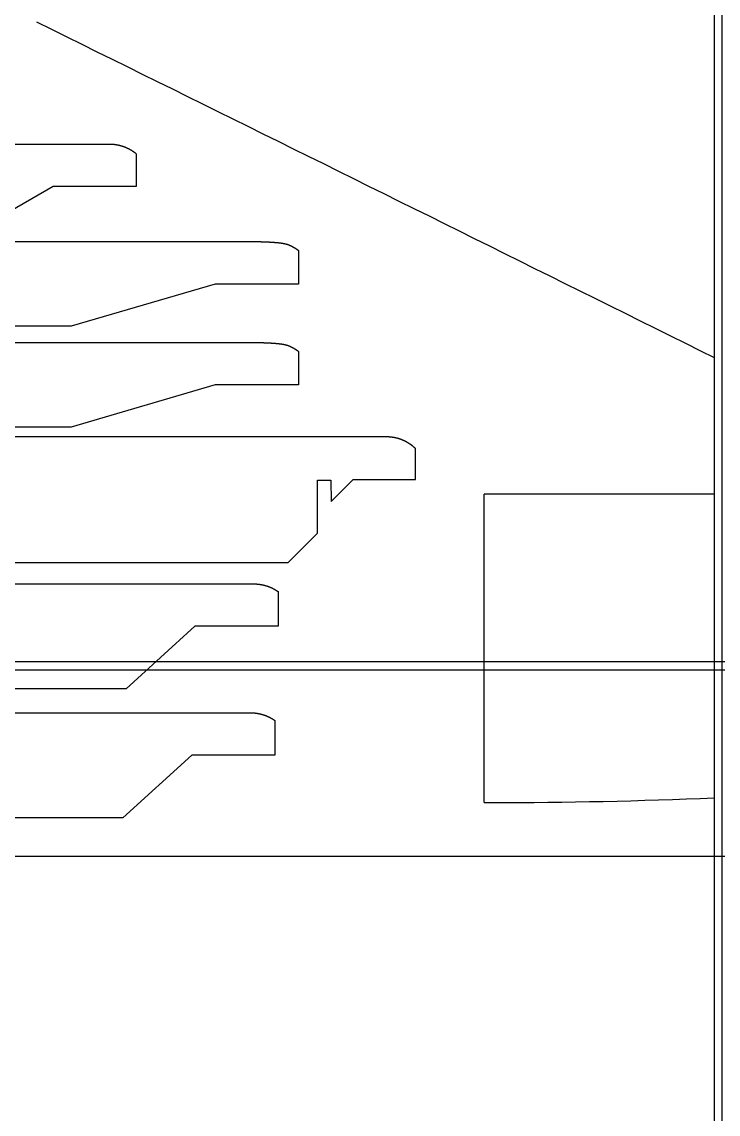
# Model space of a CAD drawing. Header units: inches. Extents: x -1514 to 1282, y -2074 to 286.
# Drawn here: x -436.1 to -419.2, y -1618.46 to -1591.96 of the extents above; entities that cross this region are included whole.
import ezdxf

# ---------------------------------------------------------------- set-up
doc = ezdxf.new("R2010")
doc.units = ezdxf.units.IN
doc.header["$LTSCALE"] = 0.1
doc.header["$MEASUREMENT"] = 0
doc.layers.add('pic', color=1, linetype='Continuous')

msp = doc.modelspace()

# ---------------------------------------------------------------- linework, layer by layer
at = {"color": 7, "linetype": 'Continuous', "lineweight": 25}
for p, q in [((-424.87563, -1610.90123), (-424.87563, -1603.41523)), ((-419.29936, -1603.41523), (-424.87563, -1603.41523)), ((-424.87563, -1610.90123), (-424.67612, -1610.90123))]:
    msp.add_line(p, q, dxfattribs=at)
for points in [[(-435.73902, -1591.95693), (-435.3726, -1592.13784), (-435.00618, -1592.31878), (-434.63978, -1592.49975), (-434.27339, -1592.68074), (-433.90701, -1592.86175), (-433.54064, -1593.04278), (-433.17429, -1593.22384), (-432.80794, -1593.40492), (-432.44161, -1593.58603), (-432.07529, -1593.76716), (-431.70898, -1593.94831), (-431.34268, -1594.12949), (-430.9764, -1594.31068), (-430.61012, -1594.49191), (-430.24386, -1594.67315), (-429.8776, -1594.85442), (-429.51136, -1595.03571), (-429.14513, -1595.21702), (-428.77891, -1595.39835), (-428.4127, -1595.57971), (-428.04651, -1595.76109), (-427.68032, -1595.94249), (-427.31415, -1596.12392), (-426.94798, -1596.30536), (-426.58183, -1596.48683), (-426.21569, -1596.66832), (-425.84956, -1596.84983), (-425.48344, -1597.03137), (-425.11733, -1597.21292), (-424.75123, -1597.3945), (-424.38514, -1597.5761), (-424.01906, -1597.75772), (-423.653, -1597.93936), (-423.28694, -1598.12103), (-422.92089, -1598.30271), (-422.55486, -1598.48442), (-422.18883, -1598.66614), (-421.82282, -1598.84789), (-421.45682, -1599.02966), (-421.09082, -1599.21145), (-420.72484, -1599.39326), (-420.35887, -1599.57509), (-419.9929, -1599.75694), (-419.62695, -1599.93881), (-419.29936, -1600.10164)], [(-457.95552, -1594.92199), (-433.97648, -1594.92199), (-433.97105, -1594.92201), (-433.96559, -1594.92205), (-433.96012, -1594.92213), (-433.95466, -1594.92223), (-433.94919, -1594.92236), (-433.94372, -1594.92252), (-433.93826, -1594.92271), (-433.93279, -1594.92292), (-433.92732, -1594.92317), (-433.92185, -1594.92344), (-433.91638, -1594.92375), (-433.91091, -1594.92408), (-433.90544, -1594.92444), (-433.89997, -1594.92483), (-433.8945, -1594.92525), (-433.88904, -1594.9257), (-433.88357, -1594.92617), (-433.87811, -1594.92668), (-433.87265, -1594.92721), (-433.86719, -1594.92777), (-433.86173, -1594.92836), (-433.85628, -1594.92898), (-433.85083, -1594.92963), (-433.84538, -1594.9303), (-433.83993, -1594.93101), (-433.83449, -1594.93174), (-433.82905, -1594.9325), (-433.82361, -1594.93329), (-433.81818, -1594.93411), (-433.81275, -1594.93495), (-433.80733, -1594.93582), (-433.80191, -1594.93673), (-433.79649, -1594.93766), (-433.79108, -1594.93861), (-433.78568, -1594.9396), (-433.78028, -1594.94062), (-433.77489, -1594.94166), (-433.7695, -1594.94273), (-433.76412, -1594.94383), (-433.75874, -1594.94495), (-433.75337, -1594.94611), (-433.74801, -1594.94729), (-433.74266, -1594.9485), (-433.73731, -1594.94974), (-433.73197, -1594.951), (-433.72664, -1594.9523), (-433.72131, -1594.95362), (-433.71599, -1594.95497), (-433.71068, -1594.95635), (-433.70538, -1594.95775), (-433.70009, -1594.95919), (-433.69481, -1594.96065), (-433.68953, -1594.96213), (-433.68427, -1594.96365), (-433.67901, -1594.96519), (-433.67377, -1594.96676), (-433.66853, -1594.96836), (-433.66331, -1594.96999), (-433.65809, -1594.97164), (-433.65288, -1594.97333), (-433.64769, -1594.97503), (-433.64251, -1594.97677), (-433.63733, -1594.97853), (-433.63218, -1594.98033), (-433.62703, -1594.98214), (-433.62189, -1594.98399), (-433.61675, -1594.98587), (-433.61163, -1594.98777), (-433.60651, -1594.98971), (-433.60141, -1594.99167), (-433.59631, -1594.99366), (-433.59122, -1594.99567), (-433.58614, -1594.99772), (-433.58107, -1594.99979), (-433.57601, -1595.00189), (-433.57096, -1595.00402), (-433.56592, -1595.00618), (-433.56089, -1595.00836), (-433.55587, -1595.01057), (-433.55087, -1595.01281), (-433.54587, -1595.01508), (-433.54088, -1595.01737), (-433.53591, -1595.01969), (-433.53094, -1595.02204), (-433.52599, -1595.02441), (-433.52105, -1595.02681), (-433.51613, -1595.02924), (-433.51121, -1595.03169), (-433.50631, -1595.03417), (-433.50142, -1595.03668), (-433.49655, -1595.03921), (-433.49168, -1595.04177), (-433.48683, -1595.04435), (-433.482, -1595.04696), (-433.47718, -1595.0496), (-433.47237, -1595.05226), (-433.46757, -1595.05495), (-433.4628, -1595.05766), (-433.45803, -1595.0604), (-433.45328, -1595.06316), (-433.44855, -1595.06595), (-433.44383, -1595.06876), (-433.43912, -1595.0716), (-433.43443, -1595.07446), (-433.42976, -1595.07735), (-433.42511, -1595.08026), (-433.42047, -1595.0832), (-433.41584, -1595.08616), (-433.41123, -1595.08915), (-433.40664, -1595.09216), (-433.40207, -1595.09519), (-433.39752, -1595.09825), (-433.39298, -1595.10134), (-433.38846, -1595.10444), (-433.38395, -1595.10757), (-433.37947, -1595.11073), (-433.375, -1595.11391), (-433.37056, -1595.11711), (-433.36613, -1595.12033), (-433.36172, -1595.12358), (-433.35733, -1595.12685), (-433.35295, -1595.13015), (-433.3486, -1595.13347), (-433.34427, -1595.13681), (-433.33996, -1595.14017), (-433.33567, -1595.14356), (-433.3314, -1595.14697), (-433.3179, -1595.15786), (-433.3179, -1595.95195), (-435.3362, -1595.95195), (-437.10297, -1596.97199)], [(-457.95552, -1597.29064), (-430.31344, -1597.29064), (-430.31062, -1597.29072), (-430.30817, -1597.29079), (-430.30573, -1597.29087), (-430.3033, -1597.29094), (-430.30087, -1597.29101), (-430.29845, -1597.29109), (-430.29604, -1597.29116), (-430.29363, -1597.29124), (-430.29122, -1597.29131), (-430.28883, -1597.29139), (-430.28644, -1597.29146), (-430.28405, -1597.29154), (-430.28167, -1597.29161), (-430.2793, -1597.29169), (-430.27693, -1597.29176), (-430.27457, -1597.29184), (-430.27221, -1597.29192), (-430.26987, -1597.29199), (-430.26752, -1597.29207), (-430.26518, -1597.29215), (-430.26285, -1597.29223), (-430.26053, -1597.2923), (-430.25821, -1597.29238), (-430.2559, -1597.29246), (-430.25359, -1597.29254), (-430.25129, -1597.29262), (-430.24899, -1597.29269), (-430.2467, -1597.29277), (-430.24442, -1597.29285), (-430.24214, -1597.29293), (-430.23986, -1597.29301), (-430.2376, -1597.29309), (-430.23534, -1597.29317), (-430.23308, -1597.29325), (-430.23083, -1597.29333), (-430.22859, -1597.29341), (-430.22635, -1597.2935), (-430.22412, -1597.29358), (-430.22189, -1597.29366), (-430.21967, -1597.29374), (-430.21746, -1597.29382), (-430.21525, -1597.2939), (-430.21305, -1597.29399), (-430.21085, -1597.29407), (-430.20866, -1597.29415), (-430.20647, -1597.29423), (-430.20429, -1597.29432), (-430.20211, -1597.2944), (-430.19994, -1597.29449), (-430.19778, -1597.29457), (-430.19562, -1597.29465), (-430.19347, -1597.29474), (-430.19132, -1597.29482), (-430.18918, -1597.29491), (-430.18705, -1597.29499), (-430.18492, -1597.29508), (-430.18279, -1597.29516), (-430.18068, -1597.29525), (-430.17856, -1597.29534), (-430.17645, -1597.29542), (-430.17435, -1597.29551), (-430.17226, -1597.2956), (-430.17016, -1597.29568), (-430.16808, -1597.29577), (-430.166, -1597.29586), (-430.16392, -1597.29594), (-430.16186, -1597.29603), (-430.15979, -1597.29612), (-430.15773, -1597.29621), (-430.15568, -1597.2963), (-430.15363, -1597.29639), (-430.15159, -1597.29648), (-430.14956, -1597.29657), (-430.14753, -1597.29665), (-430.1455, -1597.29674), (-430.14348, -1597.29683), (-430.14147, -1597.29692), (-430.13946, -1597.29702), (-430.13745, -1597.29711), (-430.13545, -1597.2972), (-430.13346, -1597.29729), (-430.13147, -1597.29738), (-430.12949, -1597.29747), (-430.12751, -1597.29756), (-430.12554, -1597.29765), (-430.12357, -1597.29775), (-430.12161, -1597.29784), (-430.11966, -1597.29793), (-430.11771, -1597.29803), (-430.11576, -1597.29812), (-430.11382, -1597.29821), (-430.11189, -1597.29831), (-430.10996, -1597.2984), (-430.10803, -1597.29849), (-430.10611, -1597.29859), (-430.1042, -1597.29868), (-430.10229, -1597.29878), (-430.10039, -1597.29887), (-430.09849, -1597.29897), (-430.09659, -1597.29906), (-430.09471, -1597.29916), (-430.09282, -1597.29926), (-430.09094, -1597.29935), (-430.08907, -1597.29945), (-430.0872, -1597.29955), (-430.08534, -1597.29964), (-430.08348, -1597.29974), (-430.08163, -1597.29984), (-430.07978, -1597.29993), (-430.07794, -1597.30003), (-430.0761, -1597.30013), (-430.07427, -1597.30023), (-430.07244, -1597.30033), (-430.07062, -1597.30043), (-430.06881, -1597.30053), (-430.06699, -1597.30062), (-430.06519, -1597.30072), (-430.06338, -1597.30082), (-430.06159, -1597.30092), (-430.05979, -1597.30102), (-430.05801, -1597.30112), (-430.05623, -1597.30123), (-430.05445, -1597.30133), (-430.05268, -1597.30143), (-430.05091, -1597.30153), (-430.04915, -1597.30163), (-430.04739, -1597.30173), (-430.04564, -1597.30183), (-430.04389, -1597.30194), (-430.04214, -1597.30204), (-430.04041, -1597.30214), (-430.03867, -1597.30225), (-430.03694, -1597.30235), (-430.03522, -1597.30245), (-430.0335, -1597.30256), (-430.03179, -1597.30266), (-430.03008, -1597.30276), (-430.02837, -1597.30287), (-430.02667, -1597.30297), (-430.02498, -1597.30308), (-430.02329, -1597.30318), (-430.0216, -1597.30329), (-430.01992, -1597.30339), (-430.01825, -1597.3035), (-430.01658, -1597.30361), (-430.01491, -1597.30371), (-430.01325, -1597.30382), (-430.01159, -1597.30393), (-430.00994, -1597.30403), (-430.00829, -1597.30414), (-430.00665, -1597.30425), (-430.00501, -1597.30436), (-430.00338, -1597.30446), (-430.00175, -1597.30457), (-430.00012, -1597.30468), (-429.9985, -1597.30479), (-429.99689, -1597.3049), (-429.99528, -1597.30501), (-429.99367, -1597.30512), (-429.99207, -1597.30523), (-429.99047, -1597.30534), (-429.98888, -1597.30545), (-429.98729, -1597.30556), (-429.98571, -1597.30567), (-429.98413, -1597.30578), (-429.98256, -1597.30589), (-429.98099, -1597.306), (-429.97942, -1597.30611), (-429.97786, -1597.30622), (-429.97631, -1597.30634), (-429.97475, -1597.30645), (-429.97321, -1597.30656), (-429.97166, -1597.30667), (-429.97013, -1597.30679), (-429.96859, -1597.3069), (-429.96706, -1597.30701), (-429.96554, -1597.30713), (-429.96402, -1597.30724), (-429.9625, -1597.30736), (-429.96099, -1597.30747), (-429.95948, -1597.30759), (-429.95798, -1597.3077), (-429.95648, -1597.30782), (-429.95499, -1597.30793), (-429.9535, -1597.30805), (-429.95201, -1597.30816), (-429.95053, -1597.30828), (-429.94905, -1597.3084), (-429.94758, -1597.30851), (-429.94611, -1597.30863), (-429.94465, -1597.30875), (-429.94319, -1597.30886), (-429.94173, -1597.30898), (-429.94028, -1597.3091), (-429.93883, -1597.30922), (-429.93739, -1597.30934), (-429.93595, -1597.30945), (-429.93451, -1597.30957), (-429.93308, -1597.30969), (-429.93166, -1597.30981), (-429.93024, -1597.30993), (-429.92882, -1597.31005), (-429.9274, -1597.31017), (-429.92599, -1597.31029), (-429.92459, -1597.31041), (-429.92319, -1597.31053), (-429.92179, -1597.31065), (-429.9204, -1597.31077), (-429.91901, -1597.3109), (-429.91762, -1597.31102), (-429.91624, -1597.31114), (-429.91487, -1597.31126), (-429.91349, -1597.31138), (-429.91212, -1597.31151), (-429.91076, -1597.31163), (-429.9094, -1597.31175), (-429.90804, -1597.31188), (-429.90669, -1597.312), (-429.90534, -1597.31213), (-429.904, -1597.31225), (-429.90266, -1597.31237), (-429.90132, -1597.3125), (-429.89999, -1597.31262), (-429.89866, -1597.31275), (-429.89733, -1597.31287), (-429.89601, -1597.313), (-429.8947, -1597.31313), (-429.89338, -1597.31325), (-429.89207, -1597.31338), (-429.89077, -1597.31351), (-429.88947, -1597.31363), (-429.88817, -1597.31376), (-429.88688, -1597.31389), (-429.88559, -1597.31401), (-429.8843, -1597.31414), (-429.88302, -1597.31427), (-429.88174, -1597.3144), (-429.88047, -1597.31453), (-429.87919, -1597.31466), (-429.87793, -1597.31479), (-429.87666, -1597.31492), (-429.87541, -1597.31504), (-429.87415, -1597.31517), (-429.8729, -1597.3153), (-429.87165, -1597.31544), (-429.87041, -1597.31557), (-429.86917, -1597.3157), (-429.86793, -1597.31583), (-429.8667, -1597.31596), (-429.86547, -1597.31609), (-429.86424, -1597.31622), (-429.86302, -1597.31636), (-429.8618, -1597.31649), (-429.86059, -1597.31662), (-429.85937, -1597.31675), (-429.85817, -1597.31689), (-429.85696, -1597.31702), (-429.85576, -1597.31715), (-429.85457, -1597.31729), (-429.85337, -1597.31742), (-429.85218, -1597.31756), (-429.851, -1597.31769), (-429.84982, -1597.31783), (-429.84864, -1597.31796), (-429.84746, -1597.3181), (-429.84629, -1597.31823), (-429.84512, -1597.31837), (-429.84396, -1597.3185), (-429.8428, -1597.31864), (-429.84164, -1597.31878), (-429.84049, -1597.31891), (-429.83934, -1597.31905), (-429.83819, -1597.31919), (-429.83704, -1597.31933), (-429.8359, -1597.31947), (-429.83477, -1597.3196), (-429.83363, -1597.31974), (-429.8325, -1597.31988), (-429.83138, -1597.32002), (-429.83025, -1597.32016), (-429.82914, -1597.3203), (-429.82802, -1597.32044), (-429.82691, -1597.32058), (-429.8258, -1597.32072), (-429.82469, -1597.32086), (-429.82359, -1597.321), (-429.82249, -1597.32114), (-429.82139, -1597.32128), (-429.8203, -1597.32142), (-429.81921, -1597.32157), (-429.81812, -1597.32171), (-429.81704, -1597.32185), (-429.81596, -1597.32199), (-429.81488, -1597.32214), (-429.81381, -1597.32228), (-429.81274, -1597.32242), (-429.81167, -1597.32257), (-429.81061, -1597.32271), (-429.80955, -1597.32285), (-429.80849, -1597.323), (-429.80744, -1597.32314), (-429.80639, -1597.32329), (-429.80534, -1597.32343), (-429.8043, -1597.32358), (-429.80326, -1597.32372), (-429.80222, -1597.32387), (-429.80118, -1597.32402), (-429.80015, -1597.32416), (-429.79912, -1597.32431), (-429.7981, -1597.32446), (-429.79708, -1597.3246), (-429.79606, -1597.32475), (-429.79504, -1597.3249), (-429.79403, -1597.32505), (-429.79302, -1597.3252), (-429.79201, -1597.32535), (-429.79101, -1597.32549), (-429.79, -1597.32564), (-429.78901, -1597.32579), (-429.78801, -1597.32594), (-429.78702, -1597.32609), (-429.78603, -1597.32624), (-429.78504, -1597.32639), (-429.78406, -1597.32654), (-429.78308, -1597.32669), (-429.7821, -1597.32685), (-429.78113, -1597.327), (-429.78016, -1597.32715), (-429.77919, -1597.3273), (-429.77823, -1597.32745), (-429.77726, -1597.32761), (-429.7763, -1597.32776), (-429.77535, -1597.32791), (-429.77439, -1597.32807), (-429.77344, -1597.32822), (-429.77249, -1597.32837), (-429.77155, -1597.32853), (-429.77061, -1597.32868), (-429.76967, -1597.32884), (-429.76873, -1597.32899), (-429.7678, -1597.32915), (-429.76687, -1597.3293), (-429.76594, -1597.32946), (-429.76501, -1597.32961), (-429.76409, -1597.32977), (-429.76317, -1597.32993), (-429.76225, -1597.33008), (-429.76134, -1597.33024), (-429.76043, -1597.3304), (-429.75952, -1597.33056), (-429.75861, -1597.33071), (-429.75771, -1597.33087), (-429.75681, -1597.33103), (-429.75591, -1597.33119), (-429.75501, -1597.33135), (-429.75412, -1597.33151), (-429.75323, -1597.33167), (-429.75234, -1597.33183), (-429.75146, -1597.33199), (-429.75057, -1597.33215), (-429.74969, -1597.33231), (-429.74882, -1597.33247), (-429.74794, -1597.33263), (-429.74707, -1597.33279), (-429.7462, -1597.33296), (-429.74534, -1597.33312), (-429.74447, -1597.33328), (-429.74361, -1597.33344), (-429.74275, -1597.33361), (-429.74189, -1597.33377), (-429.74104, -1597.33393), (-429.74019, -1597.3341), (-429.73934, -1597.33426), (-429.73849, -1597.33442), (-429.73765, -1597.33459), (-429.73681, -1597.33475), (-429.73597, -1597.33492), (-429.73513, -1597.33508), (-429.7343, -1597.33525), (-429.73347, -1597.33542), (-429.73264, -1597.33558), (-429.73181, -1597.33575), (-429.73098, -1597.33592), (-429.73016, -1597.33608), (-429.72934, -1597.33625), (-429.72853, -1597.33642), (-429.72771, -1597.33659), (-429.7269, -1597.33675), (-429.72609, -1597.33692), (-429.72528, -1597.33709), (-429.72447, -1597.33726), (-429.72367, -1597.33743), (-429.72287, -1597.3376), (-429.72207, -1597.33777), (-429.72128, -1597.33794), (-429.72048, -1597.33811), (-429.71969, -1597.33828), (-429.7189, -1597.33845), (-429.71811, -1597.33862), (-429.71733, -1597.33879), (-429.71655, -1597.33897), (-429.71577, -1597.33914), (-429.71499, -1597.33931), (-429.71421, -1597.33948), (-429.71344, -1597.33966), (-429.71267, -1597.33983), (-429.7119, -1597.34), (-429.71113, -1597.34018), (-429.71036, -1597.34035), (-429.7096, -1597.34053), (-429.70884, -1597.3407), (-429.70808, -1597.34088), (-429.70733, -1597.34105), (-429.70657, -1597.34123), (-429.70582, -1597.3414), (-429.70507, -1597.34158), (-429.70432, -1597.34175), (-429.70357, -1597.34193), (-429.70283, -1597.34211), (-429.70209, -1597.34229), (-429.70135, -1597.34246), (-429.70061, -1597.34264), (-429.69986, -1597.34282), (-429.69913, -1597.343), (-429.6984, -1597.34318), (-429.69767, -1597.34336), (-429.69694, -1597.34354), (-429.69622, -1597.34372), (-429.69549, -1597.3439), (-429.69477, -1597.34408), (-429.69405, -1597.34426), (-429.69333, -1597.34444), (-429.69262, -1597.34462), (-429.6919, -1597.3448), (-429.69119, -1597.34498), (-429.69048, -1597.34516), (-429.68977, -1597.34535), (-429.68907, -1597.34553), (-429.68836, -1597.34571), (-429.68766, -1597.34589), (-429.68696, -1597.34608), (-429.68626, -1597.34626), (-429.68557, -1597.34644), (-429.68487, -1597.34663), (-429.68418, -1597.34681), (-429.68349, -1597.347), (-429.6828, -1597.34718), (-429.68211, -1597.34737), (-429.68142, -1597.34755), (-429.68074, -1597.34774), (-429.68006, -1597.34793), (-429.67938, -1597.34811), (-429.6787, -1597.3483), (-429.67802, -1597.34849), (-429.67735, -1597.34867), (-429.67667, -1597.34886), (-429.676, -1597.34905), (-429.67533, -1597.34924), (-429.67466, -1597.34943), (-429.674, -1597.34961), (-429.67333, -1597.3498), (-429.67267, -1597.34999), (-429.67201, -1597.35018), (-429.67135, -1597.35037), (-429.67069, -1597.35056), (-429.67004, -1597.35075), (-429.66938, -1597.35094), (-429.66873, -1597.35113), (-429.66808, -1597.35133), (-429.66743, -1597.35152), (-429.66678, -1597.35171), (-429.66613, -1597.3519), (-429.66549, -1597.35209), (-429.66484, -1597.35229), (-429.6642, -1597.35248), (-429.66356, -1597.35267), (-429.66292, -1597.35287), (-429.66229, -1597.35306), (-429.66165, -1597.35325), (-429.66101, -1597.35345), (-429.65976, -1597.35384), (-429.6585, -1597.35423), (-429.65725, -1597.35462), (-429.656, -1597.35501), (-429.65476, -1597.35541), (-429.65353, -1597.3558), (-429.6523, -1597.3562), (-429.65108, -1597.3566), (-429.64986, -1597.357), (-429.64865, -1597.35739), (-429.64745, -1597.3578), (-429.64625, -1597.3582), (-429.64505, -1597.3586), (-429.64386, -1597.359), (-429.64268, -1597.35941), (-429.6415, -1597.35982), (-429.64033, -1597.36022), (-429.63916, -1597.36063), (-429.63799, -1597.36104), (-429.63684, -1597.36145), (-429.63568, -1597.36186), (-429.63453, -1597.36228), (-429.63339, -1597.36269), (-429.63225, -1597.3631), (-429.63111, -1597.36352), (-429.62998, -1597.36394), (-429.62885, -1597.36435), (-429.62773, -1597.36477), (-429.62661, -1597.36519), (-429.6255, -1597.36561), (-429.62439, -1597.36604), (-429.62329, -1597.36646), (-429.62218, -1597.36688), (-429.62109, -1597.36731), (-429.61999, -1597.36773), (-429.6189, -1597.36816), (-429.61782, -1597.36859), (-429.61674, -1597.36902), (-429.61566, -1597.36945), (-429.61458, -1597.36988), (-429.61351, -1597.37031), (-429.61244, -1597.37074), (-429.61138, -1597.37117), (-429.61032, -1597.37161), (-429.60926, -1597.37204), (-429.6082, -1597.37248), (-429.60715, -1597.37292), (-429.6061, -1597.37335), (-429.60506, -1597.37379), (-429.60401, -1597.37423), (-429.60297, -1597.37467), (-429.60194, -1597.37512), (-429.6009, -1597.37556), (-429.59987, -1597.376), (-429.59884, -1597.37645), (-429.59781, -1597.37689), (-429.59679, -1597.37734), (-429.59577, -1597.37778), (-429.59475, -1597.37823), (-429.59373, -1597.37868), (-429.59272, -1597.37913), (-429.5917, -1597.37958), (-429.59069, -1597.38003), (-429.58967, -1597.38048), (-429.58767, -1597.38138), (-429.58566, -1597.38229), (-429.58366, -1597.3832), (-429.58168, -1597.38411), (-429.58118, -1597.38435), (-429.58068, -1597.38458), (-429.57966, -1597.38504), (-429.57766, -1597.38597), (-429.57566, -1597.38691), (-429.57366, -1597.38784), (-429.57167, -1597.38879), (-429.56967, -1597.38974), (-429.56768, -1597.39069), (-429.56568, -1597.39164), (-429.56369, -1597.3926), (-429.5617, -1597.39357), (-429.55972, -1597.39454), (-429.55773, -1597.39551), (-429.55575, -1597.39649), (-429.55377, -1597.39748), (-429.55179, -1597.39846), (-429.54982, -1597.39945), (-429.54784, -1597.40045), (-429.54587, -1597.40145), (-429.5439, -1597.40246), (-429.54193, -1597.40347), (-429.53997, -1597.40448), (-429.538, -1597.4055), (-429.53604, -1597.40652), (-429.53408, -1597.40755), (-429.53212, -1597.40858), (-429.53017, -1597.40961), (-429.52821, -1597.41065), (-429.52626, -1597.41169), (-429.52431, -1597.41274), (-429.52237, -1597.4138), (-429.52042, -1597.41485), (-429.51848, -1597.41591), (-429.51654, -1597.41698), (-429.5146, -1597.41805), (-429.51267, -1597.41912), (-429.51073, -1597.4202), (-429.5088, -1597.42128), (-429.50687, -1597.42237), (-429.50495, -1597.42346), (-429.50302, -1597.42455), (-429.5011, -1597.42565), (-429.49918, -1597.42675), (-429.49726, -1597.42786), (-429.49535, -1597.42897), (-429.49344, -1597.43009), (-429.49153, -1597.43121), (-429.48962, -1597.43233), (-429.48771, -1597.43346), (-429.48581, -1597.43459), (-429.48391, -1597.43573), (-429.48201, -1597.43687), (-429.48012, -1597.43801), (-429.47822, -1597.43916), (-429.47633, -1597.44031), (-429.47445, -1597.44147), (-429.47256, -1597.44263), (-429.47068, -1597.4438), (-429.4688, -1597.44497), (-429.46692, -1597.44614), (-429.46505, -1597.44732), (-429.46317, -1597.4485), (-429.4613, -1597.44968), (-429.45944, -1597.45087), (-429.45757, -1597.45206), (-429.45571, -1597.45326), (-429.45385, -1597.45446), (-429.45199, -1597.45567), (-429.45014, -1597.45688), (-429.44829, -1597.45809), (-429.44644, -1597.45931), (-429.4446, -1597.46053), (-429.44275, -1597.46176), (-429.44091, -1597.46298), (-429.43907, -1597.46422), (-429.43724, -1597.46545), (-429.43541, -1597.4667), (-429.43358, -1597.46794), (-429.43175, -1597.46919), (-429.42993, -1597.47044), (-429.42811, -1597.4717), (-429.42629, -1597.47296), (-429.42448, -1597.47422), (-429.42266, -1597.47549), (-429.42086, -1597.47676), (-429.41905, -1597.47804), (-429.41725, -1597.47932), (-429.41545, -1597.4806), (-429.41365, -1597.48189), (-429.41185, -1597.48318), (-429.41006, -1597.48448), (-429.40827, -1597.48578), (-429.40649, -1597.48708), (-429.40471, -1597.48839), (-429.40293, -1597.4897), (-429.40115, -1597.49101), (-429.39938, -1597.49233), (-429.39761, -1597.49365), (-429.39584, -1597.49498), (-429.39408, -1597.49631), (-429.38243, -1597.50513), (-429.38243, -1598.32064), (-431.40386, -1598.32064), (-434.9026, -1599.34064), (-440.33881, -1599.34064)], [(-457.95552, -1599.73932), (-430.31344, -1599.73932), (-430.31062, -1599.7394), (-430.30817, -1599.73948), (-430.30573, -1599.73955), (-430.3033, -1599.73962), (-430.30087, -1599.7397), (-430.29845, -1599.73977), (-430.29604, -1599.73985), (-430.29363, -1599.73992), (-430.29122, -1599.73999), (-430.28883, -1599.74007), (-430.28644, -1599.74014), (-430.28405, -1599.74022), (-430.28167, -1599.7403), (-430.2793, -1599.74037), (-430.27693, -1599.74045), (-430.27457, -1599.74052), (-430.27221, -1599.7406), (-430.26987, -1599.74068), (-430.26752, -1599.74075), (-430.26518, -1599.74083), (-430.26285, -1599.74091), (-430.26053, -1599.74099), (-430.25821, -1599.74106), (-430.2559, -1599.74114), (-430.25359, -1599.74122), (-430.25129, -1599.7413), (-430.24899, -1599.74138), (-430.2467, -1599.74146), (-430.24442, -1599.74154), (-430.24214, -1599.74162), (-430.23986, -1599.74169), (-430.2376, -1599.74177), (-430.23534, -1599.74185), (-430.23308, -1599.74194), (-430.23083, -1599.74202), (-430.22859, -1599.7421), (-430.22635, -1599.74218), (-430.22412, -1599.74226), (-430.22189, -1599.74234), (-430.21967, -1599.74242), (-430.21746, -1599.7425), (-430.21525, -1599.74259), (-430.21305, -1599.74267), (-430.21085, -1599.74275), (-430.20866, -1599.74283), (-430.20647, -1599.74292), (-430.20429, -1599.743), (-430.20211, -1599.74308), (-430.19994, -1599.74317), (-430.19778, -1599.74325), (-430.19562, -1599.74334), (-430.19347, -1599.74342), (-430.19132, -1599.74351), (-430.18918, -1599.74359), (-430.18705, -1599.74368), (-430.18492, -1599.74376), (-430.18279, -1599.74385), (-430.18068, -1599.74393), (-430.17856, -1599.74402), (-430.17645, -1599.7441), (-430.17435, -1599.74419), (-430.17226, -1599.74428), (-430.17016, -1599.74437), (-430.16808, -1599.74445), (-430.166, -1599.74454), (-430.16392, -1599.74463), (-430.16186, -1599.74472), (-430.15979, -1599.7448), (-430.15773, -1599.74489), (-430.15568, -1599.74498), (-430.15363, -1599.74507), (-430.15159, -1599.74516), (-430.14956, -1599.74525), (-430.14753, -1599.74534), (-430.1455, -1599.74543), (-430.14348, -1599.74552), (-430.14147, -1599.74561), (-430.13946, -1599.7457), (-430.13745, -1599.74579), (-430.13545, -1599.74588), (-430.13346, -1599.74597), (-430.13147, -1599.74606), (-430.12949, -1599.74615), (-430.12751, -1599.74625), (-430.12554, -1599.74634), (-430.12357, -1599.74643), (-430.12161, -1599.74652), (-430.11966, -1599.74662), (-430.11771, -1599.74671), (-430.11576, -1599.7468), (-430.11382, -1599.74689), (-430.11189, -1599.74699), (-430.10996, -1599.74708), (-430.10803, -1599.74718), (-430.10611, -1599.74727), (-430.1042, -1599.74737), (-430.10229, -1599.74746), (-430.10039, -1599.74756), (-430.09849, -1599.74765), (-430.09659, -1599.74775), (-430.09471, -1599.74784), (-430.09282, -1599.74794), (-430.09094, -1599.74803), (-430.08907, -1599.74813), (-430.0872, -1599.74823), (-430.08534, -1599.74832), (-430.08348, -1599.74842), (-430.08163, -1599.74852), (-430.07978, -1599.74862), (-430.07794, -1599.74871), (-430.0761, -1599.74881), (-430.07427, -1599.74891), (-430.07244, -1599.74901), (-430.07062, -1599.74911), (-430.06881, -1599.74921), (-430.06699, -1599.74931), (-430.06519, -1599.74941), (-430.06338, -1599.74951), (-430.06159, -1599.74961), (-430.05979, -1599.74971), (-430.05801, -1599.74981), (-430.05623, -1599.74991), (-430.05445, -1599.75001), (-430.05268, -1599.75011), (-430.05091, -1599.75021), (-430.04915, -1599.75031), (-430.04739, -1599.75041), (-430.04564, -1599.75052), (-430.04389, -1599.75062), (-430.04214, -1599.75072), (-430.04041, -1599.75082), (-430.03867, -1599.75093), (-430.03694, -1599.75103), (-430.03522, -1599.75113), (-430.0335, -1599.75124), (-430.03179, -1599.75134), (-430.03008, -1599.75145), (-430.02837, -1599.75155), (-430.02667, -1599.75166), (-430.02498, -1599.75176), (-430.02329, -1599.75187), (-430.0216, -1599.75197), (-430.01992, -1599.75208), (-430.01825, -1599.75218), (-430.01658, -1599.75229), (-430.01491, -1599.7524), (-430.01325, -1599.7525), (-430.01159, -1599.75261), (-430.00994, -1599.75272), (-430.00829, -1599.75282), (-430.00665, -1599.75293), (-430.00501, -1599.75304), (-430.00338, -1599.75315), (-430.00175, -1599.75325), (-430.00012, -1599.75336), (-429.9985, -1599.75347), (-429.99689, -1599.75358), (-429.99528, -1599.75369), (-429.99367, -1599.7538), (-429.99207, -1599.75391), (-429.99047, -1599.75402), (-429.98888, -1599.75413), (-429.98729, -1599.75424), (-429.98571, -1599.75435), (-429.98413, -1599.75446), (-429.98256, -1599.75457), (-429.98099, -1599.75468), (-429.97942, -1599.7548), (-429.97786, -1599.75491), (-429.97631, -1599.75502), (-429.97475, -1599.75513), (-429.97321, -1599.75524), (-429.97166, -1599.75536), (-429.97013, -1599.75547), (-429.96859, -1599.75558), (-429.96706, -1599.7557), (-429.96554, -1599.75581), (-429.96402, -1599.75592), (-429.9625, -1599.75604), (-429.96099, -1599.75615), (-429.95948, -1599.75627), (-429.95798, -1599.75638), (-429.95648, -1599.7565), (-429.95499, -1599.75661), (-429.9535, -1599.75673), (-429.95201, -1599.75685), (-429.95053, -1599.75696), (-429.94905, -1599.75708), (-429.94758, -1599.75719), (-429.94611, -1599.75731), (-429.94465, -1599.75743), (-429.94319, -1599.75755), (-429.94173, -1599.75766), (-429.94028, -1599.75778), (-429.93883, -1599.7579), (-429.93739, -1599.75802), (-429.93595, -1599.75814), (-429.93451, -1599.75826), (-429.93308, -1599.75837), (-429.93166, -1599.75849), (-429.93024, -1599.75861), (-429.92882, -1599.75873), (-429.9274, -1599.75885), (-429.92599, -1599.75897), (-429.92459, -1599.75909), (-429.92319, -1599.75922), (-429.92179, -1599.75934), (-429.9204, -1599.75946), (-429.91901, -1599.75958), (-429.91762, -1599.7597), (-429.91624, -1599.75982), (-429.91487, -1599.75995), (-429.91349, -1599.76007), (-429.91212, -1599.76019), (-429.91076, -1599.76031), (-429.9094, -1599.76044), (-429.90804, -1599.76056), (-429.90669, -1599.76068), (-429.90534, -1599.76081), (-429.904, -1599.76093), (-429.90266, -1599.76106), (-429.90132, -1599.76118), (-429.89999, -1599.76131), (-429.89866, -1599.76143), (-429.89733, -1599.76156), (-429.89601, -1599.76168), (-429.8947, -1599.76181), (-429.89338, -1599.76193), (-429.89207, -1599.76206), (-429.89077, -1599.76219), (-429.88947, -1599.76231), (-429.88817, -1599.76244), (-429.88688, -1599.76257), (-429.88559, -1599.7627), (-429.8843, -1599.76283), (-429.88302, -1599.76295), (-429.88174, -1599.76308), (-429.88047, -1599.76321), (-429.87919, -1599.76334), (-429.87793, -1599.76347), (-429.87666, -1599.7636), (-429.87541, -1599.76373), (-429.87415, -1599.76386), (-429.8729, -1599.76399), (-429.87165, -1599.76412), (-429.87041, -1599.76425), (-429.86917, -1599.76438), (-429.86793, -1599.76451), (-429.8667, -1599.76464), (-429.86547, -1599.76477), (-429.86424, -1599.76491), (-429.86302, -1599.76504), (-429.8618, -1599.76517), (-429.86059, -1599.7653), (-429.85937, -1599.76544), (-429.85817, -1599.76557), (-429.85696, -1599.7657), (-429.85576, -1599.76584), (-429.85457, -1599.76597), (-429.85337, -1599.7661), (-429.85218, -1599.76624), (-429.851, -1599.76637), (-429.84982, -1599.76651), (-429.84864, -1599.76664), (-429.84746, -1599.76678), (-429.84629, -1599.76691), (-429.84512, -1599.76705), (-429.84396, -1599.76719), (-429.8428, -1599.76732), (-429.84164, -1599.76746), (-429.84049, -1599.7676), (-429.83934, -1599.76773), (-429.83819, -1599.76787), (-429.83704, -1599.76801), (-429.8359, -1599.76815), (-429.83477, -1599.76829), (-429.83363, -1599.76842), (-429.8325, -1599.76856), (-429.83138, -1599.7687), (-429.83025, -1599.76884), (-429.82914, -1599.76898), (-429.82802, -1599.76912), (-429.82691, -1599.76926), (-429.8258, -1599.7694), (-429.82469, -1599.76954), (-429.82359, -1599.76968), (-429.82249, -1599.76982), (-429.82139, -1599.76996), (-429.8203, -1599.77011), (-429.81921, -1599.77025), (-429.81812, -1599.77039), (-429.81704, -1599.77053), (-429.81596, -1599.77068), (-429.81488, -1599.77082), (-429.81381, -1599.77096), (-429.81274, -1599.7711), (-429.81167, -1599.77125), (-429.81061, -1599.77139), (-429.80955, -1599.77154), (-429.80849, -1599.77168), (-429.80744, -1599.77183), (-429.80639, -1599.77197), (-429.80534, -1599.77212), (-429.8043, -1599.77226), (-429.80326, -1599.77241), (-429.80222, -1599.77255), (-429.80118, -1599.7727), (-429.80015, -1599.77285), (-429.79912, -1599.77299), (-429.7981, -1599.77314), (-429.79708, -1599.77329), (-429.79606, -1599.77343), (-429.79504, -1599.77358), (-429.79403, -1599.77373), (-429.79302, -1599.77388), (-429.79201, -1599.77403), (-429.79101, -1599.77418), (-429.79, -1599.77433), (-429.78901, -1599.77448), (-429.78801, -1599.77462), (-429.78702, -1599.77477), (-429.78603, -1599.77493), (-429.78504, -1599.77508), (-429.78406, -1599.77523), (-429.78308, -1599.77538), (-429.7821, -1599.77553), (-429.78113, -1599.77568), (-429.78016, -1599.77583), (-429.77919, -1599.77598), (-429.77823, -1599.77614), (-429.77726, -1599.77629), (-429.7763, -1599.77644), (-429.77535, -1599.77659), (-429.77439, -1599.77675), (-429.77344, -1599.7769), (-429.77249, -1599.77706), (-429.77155, -1599.77721), (-429.77061, -1599.77736), (-429.76967, -1599.77752), (-429.76873, -1599.77767), (-429.7678, -1599.77783), (-429.76687, -1599.77799), (-429.76594, -1599.77814), (-429.76501, -1599.7783), (-429.76409, -1599.77845), (-429.76317, -1599.77861), (-429.76225, -1599.77877), (-429.76134, -1599.77892), (-429.76043, -1599.77908), (-429.75952, -1599.77924), (-429.75861, -1599.7794), (-429.75771, -1599.77956), (-429.75681, -1599.77971), (-429.75591, -1599.77987), (-429.75501, -1599.78003), (-429.75412, -1599.78019), (-429.75323, -1599.78035), (-429.75234, -1599.78051), (-429.75146, -1599.78067), (-429.75057, -1599.78083), (-429.7497, -1599.78099), (-429.74882, -1599.78115), (-429.74794, -1599.78131), (-429.74707, -1599.78148), (-429.7462, -1599.78164), (-429.74534, -1599.7818), (-429.74447, -1599.78196), (-429.74361, -1599.78213), (-429.74275, -1599.78229), (-429.74189, -1599.78245), (-429.74104, -1599.78261), (-429.74019, -1599.78278), (-429.73934, -1599.78294), (-429.73849, -1599.78311), (-429.73765, -1599.78327), (-429.73681, -1599.78344), (-429.73597, -1599.7836), (-429.73513, -1599.78377), (-429.7343, -1599.78393), (-429.73347, -1599.7841), (-429.73264, -1599.78427), (-429.73181, -1599.78443), (-429.73099, -1599.7846), (-429.73016, -1599.78477), (-429.72934, -1599.78493), (-429.72853, -1599.7851), (-429.72771, -1599.78527), (-429.7269, -1599.78544), (-429.72609, -1599.78561), (-429.72528, -1599.78577), (-429.72448, -1599.78594), (-429.72367, -1599.78611), (-429.72287, -1599.78628), (-429.72207, -1599.78645), (-429.72128, -1599.78662), (-429.72048, -1599.78679), (-429.71969, -1599.78696), (-429.7189, -1599.78713), (-429.71811, -1599.78731), (-429.71733, -1599.78748), (-429.71655, -1599.78765), (-429.71577, -1599.78782), (-429.71499, -1599.78799), (-429.71421, -1599.78817), (-429.71344, -1599.78834), (-429.71267, -1599.78851), (-429.7119, -1599.78869), (-429.71113, -1599.78886), (-429.71036, -1599.78903), (-429.7096, -1599.78921), (-429.70884, -1599.78938), (-429.70808, -1599.78956), (-429.70733, -1599.78973), (-429.70657, -1599.78991), (-429.70582, -1599.79008), (-429.70507, -1599.79026), (-429.70432, -1599.79044), (-429.70358, -1599.79061), (-429.70283, -1599.79079), (-429.70209, -1599.79097), (-429.70135, -1599.79115), (-429.70061, -1599.79132), (-429.69986, -1599.7915), (-429.69913, -1599.79168), (-429.6984, -1599.79186), (-429.69767, -1599.79204), (-429.69694, -1599.79222), (-429.69622, -1599.7924), (-429.69549, -1599.79258), (-429.69477, -1599.79276), (-429.69405, -1599.79294), (-429.69333, -1599.79312), (-429.69262, -1599.7933), (-429.6919, -1599.79348), (-429.69119, -1599.79366), (-429.69048, -1599.79385), (-429.68977, -1599.79403), (-429.68907, -1599.79421), (-429.68836, -1599.79439), (-429.68766, -1599.79458), (-429.68696, -1599.79476), (-429.68626, -1599.79494), (-429.68557, -1599.79513), (-429.68487, -1599.79531), (-429.68418, -1599.7955), (-429.68349, -1599.79568), (-429.6828, -1599.79587), (-429.68211, -1599.79605), (-429.68142, -1599.79624), (-429.68074, -1599.79642), (-429.68006, -1599.79661), (-429.67938, -1599.79679), (-429.6787, -1599.79698), (-429.67802, -1599.79717), (-429.67735, -1599.79736), (-429.67667, -1599.79754), (-429.676, -1599.79773), (-429.67533, -1599.79792), (-429.67466, -1599.79811), (-429.674, -1599.7983), (-429.67333, -1599.79849), (-429.67267, -1599.79867), (-429.67201, -1599.79886), (-429.67135, -1599.79905), (-429.67069, -1599.79924), (-429.67004, -1599.79944), (-429.66938, -1599.79963), (-429.66873, -1599.79982), (-429.66808, -1599.80001), (-429.66743, -1599.8002), (-429.66678, -1599.80039), (-429.66613, -1599.80058), (-429.66549, -1599.80078), (-429.66484, -1599.80097), (-429.6642, -1599.80116), (-429.66356, -1599.80135), (-429.66292, -1599.80155), (-429.66229, -1599.80174), (-429.66165, -1599.80194), (-429.66101, -1599.80213), (-429.65976, -1599.80252), (-429.6585, -1599.80291), (-429.65725, -1599.8033), (-429.656, -1599.8037), (-429.65476, -1599.80409), (-429.65353, -1599.80449), (-429.6523, -1599.80488), (-429.65108, -1599.80528), (-429.64986, -1599.80568), (-429.64865, -1599.80608), (-429.64745, -1599.80648), (-429.64625, -1599.80688), (-429.64505, -1599.80728), (-429.64386, -1599.80769), (-429.64268, -1599.80809), (-429.6415, -1599.8085), (-429.64033, -1599.80891), (-429.63916, -1599.80931), (-429.63799, -1599.80972), (-429.63684, -1599.81013), (-429.63568, -1599.81055), (-429.63453, -1599.81096), (-429.63339, -1599.81137), (-429.63225, -1599.81179), (-429.63111, -1599.8122), (-429.62998, -1599.81262), (-429.62885, -1599.81304), (-429.62773, -1599.81346), (-429.62661, -1599.81388), (-429.6255, -1599.8143), (-429.62439, -1599.81472), (-429.62329, -1599.81514), (-429.62218, -1599.81557), (-429.62109, -1599.81599), (-429.61999, -1599.81642), (-429.6189, -1599.81684), (-429.61782, -1599.81727), (-429.61674, -1599.8177), (-429.61566, -1599.81813), (-429.61458, -1599.81856), (-429.61351, -1599.81899), (-429.61244, -1599.81942), (-429.61138, -1599.81986), (-429.61032, -1599.82029), (-429.60926, -1599.82073), (-429.6082, -1599.82116), (-429.60715, -1599.8216), (-429.6061, -1599.82204), (-429.60506, -1599.82248), (-429.60401, -1599.82292), (-429.60297, -1599.82336), (-429.60194, -1599.8238), (-429.6009, -1599.82424), (-429.59987, -1599.82468), (-429.59884, -1599.82513), (-429.59781, -1599.82557), (-429.59679, -1599.82602), (-429.59577, -1599.82647), (-429.59475, -1599.82691), (-429.59373, -1599.82736), (-429.59272, -1599.82781), (-429.5917, -1599.82826), (-429.59069, -1599.82871), (-429.58967, -1599.82917), (-429.58767, -1599.83007), (-429.58566, -1599.83098), (-429.58366, -1599.83189), (-429.58168, -1599.8328), (-429.58118, -1599.83303), (-429.58068, -1599.83326), (-429.57966, -1599.83373), (-429.57766, -1599.83465), (-429.57566, -1599.83559), (-429.57366, -1599.83653), (-429.57167, -1599.83747), (-429.56967, -1599.83842), (-429.56768, -1599.83937), (-429.56568, -1599.84033), (-429.56369, -1599.84129), (-429.5617, -1599.84225), (-429.55972, -1599.84322), (-429.55773, -1599.8442), (-429.55575, -1599.84518), (-429.55377, -1599.84616), (-429.55179, -1599.84715), (-429.54982, -1599.84814), (-429.54784, -1599.84913), (-429.54587, -1599.85013), (-429.5439, -1599.85114), (-429.54193, -1599.85215), (-429.53997, -1599.85316), (-429.538, -1599.85418), (-429.53604, -1599.8552), (-429.53408, -1599.85623), (-429.53212, -1599.85726), (-429.53017, -1599.85829), (-429.52821, -1599.85933), (-429.52626, -1599.86038), (-429.52431, -1599.86143), (-429.52237, -1599.86248), (-429.52042, -1599.86353), (-429.51848, -1599.8646), (-429.51654, -1599.86566), (-429.5146, -1599.86673), (-429.51267, -1599.8678), (-429.51073, -1599.86888), (-429.5088, -1599.86996), (-429.50687, -1599.87105), (-429.50495, -1599.87214), (-429.50302, -1599.87323), (-429.5011, -1599.87433), (-429.49918, -1599.87544), (-429.49726, -1599.87654), (-429.49535, -1599.87765), (-429.49344, -1599.87877), (-429.49153, -1599.87989), (-429.48962, -1599.88101), (-429.48771, -1599.88214), (-429.48581, -1599.88327), (-429.48391, -1599.88441), (-429.48201, -1599.88555), (-429.48012, -1599.8867), (-429.47822, -1599.88784), (-429.47633, -1599.889), (-429.47445, -1599.89015), (-429.47256, -1599.89131), (-429.47068, -1599.89248), (-429.4688, -1599.89365), (-429.46692, -1599.89482), (-429.46505, -1599.896), (-429.46317, -1599.89718), (-429.4613, -1599.89837), (-429.45944, -1599.89955), (-429.45757, -1599.90075), (-429.45571, -1599.90194), (-429.45385, -1599.90315), (-429.45199, -1599.90435), (-429.45014, -1599.90556), (-429.44829, -1599.90677), (-429.44644, -1599.90799), (-429.4446, -1599.90921), (-429.44275, -1599.91044), (-429.44091, -1599.91167), (-429.43907, -1599.9129), (-429.43724, -1599.91414), (-429.43541, -1599.91538), (-429.43358, -1599.91662), (-429.43175, -1599.91787), (-429.42993, -1599.91912), (-429.42811, -1599.92038), (-429.42629, -1599.92164), (-429.42448, -1599.92291), (-429.42266, -1599.92417), (-429.42086, -1599.92545), (-429.41905, -1599.92672), (-429.41725, -1599.928), (-429.41545, -1599.92929), (-429.41365, -1599.93057), (-429.41185, -1599.93187), (-429.41006, -1599.93316), (-429.40827, -1599.93446), (-429.40649, -1599.93576), (-429.40471, -1599.93707), (-429.40293, -1599.93838), (-429.40115, -1599.9397), (-429.39938, -1599.94101), (-429.39761, -1599.94234), (-429.39584, -1599.94366), (-429.39408, -1599.94499), (-429.38243, -1599.95381), (-429.38243, -1600.76932), (-431.40386, -1600.76932), (-434.9026, -1601.78932), (-440.33881, -1601.78932)], [(-438.95339, -1605.07932), (-429.63457, -1605.07932), (-428.92339, -1604.36814), (-428.92339, -1603.07932), (-428.59377, -1603.07932), (-428.59142, -1603.59442), (-428.05634, -1603.05934), (-426.5417, -1603.05934), (-426.5417, -1602.31429), (-426.55381, -1602.30285), (-426.55818, -1602.29878), (-426.56257, -1602.29473), (-426.56699, -1602.2907), (-426.57143, -1602.28671), (-426.5759, -1602.28274), (-426.5804, -1602.27879), (-426.58491, -1602.27487), (-426.58946, -1602.27097), (-426.59403, -1602.26711), (-426.59862, -1602.26326), (-426.60324, -1602.25945), (-426.60788, -1602.25566), (-426.61254, -1602.2519), (-426.61723, -1602.24816), (-426.62194, -1602.24445), (-426.62667, -1602.24077), (-426.63143, -1602.23712), (-426.63621, -1602.23349), (-426.641, -1602.22989), (-426.64583, -1602.22632), (-426.65067, -1602.22278), (-426.65553, -1602.21926), (-426.66042, -1602.21578), (-426.66532, -1602.21232), (-426.67025, -1602.20889), (-426.6752, -1602.20549), (-426.68016, -1602.20212), (-426.68515, -1602.19878), (-426.69016, -1602.19546), (-426.69518, -1602.19218), (-426.70022, -1602.18893), (-426.70529, -1602.1857), (-426.71037, -1602.18251), (-426.71547, -1602.17935), (-426.72059, -1602.17621), (-426.72572, -1602.17311), (-426.73087, -1602.17004), (-426.73604, -1602.167), (-426.74123, -1602.16399), (-426.74643, -1602.16101), (-426.75165, -1602.15806), (-426.75689, -1602.15515), (-426.76214, -1602.15226), (-426.76741, -1602.14941), (-426.77269, -1602.14659), (-426.77799, -1602.1438), (-426.78331, -1602.14105), (-426.78864, -1602.13832), (-426.79398, -1602.13563), (-426.79934, -1602.13298), (-426.80471, -1602.13035), (-426.81009, -1602.12776), (-426.81549, -1602.1252), (-426.8209, -1602.12268), (-426.82633, -1602.12019), (-426.83177, -1602.11773), (-426.83722, -1602.11531), (-426.84269, -1602.11291), (-426.84818, -1602.11055), (-426.85368, -1602.10823), (-426.8592, -1602.10593), (-426.86473, -1602.10367), (-426.87028, -1602.10144), (-426.87585, -1602.09924), (-426.88143, -1602.09708), (-426.88702, -1602.09494), (-426.89263, -1602.09284), (-426.89825, -1602.09078), (-426.90389, -1602.08874), (-426.90953, -1602.08674), (-426.91519, -1602.08477), (-426.92087, -1602.08284), (-426.92655, -1602.08093), (-426.93225, -1602.07906), (-426.93796, -1602.07723), (-426.94368, -1602.07543), (-426.94942, -1602.07366), (-426.95516, -1602.07192), (-426.96092, -1602.07022), (-426.96668, -1602.06855), (-426.97246, -1602.06692), (-426.97824, -1602.06532), (-426.98403, -1602.06375), (-426.98984, -1602.06222), (-426.99565, -1602.06072), (-427.00147, -1602.05925), (-427.0073, -1602.05782), (-427.01314, -1602.05642), (-427.01898, -1602.05506), (-427.02483, -1602.05373), (-427.03069, -1602.05244), (-427.03656, -1602.05118), (-427.04243, -1602.04996), (-427.04831, -1602.04877), (-427.0542, -1602.04761), (-427.06009, -1602.04649), (-427.06598, -1602.04541), (-427.07189, -1602.04436), (-427.07779, -1602.04334), (-427.0837, -1602.04236), (-427.08962, -1602.04142), (-427.09554, -1602.04051), (-427.10146, -1602.03963), (-427.10739, -1602.03879), (-427.11332, -1602.03799), (-427.11925, -1602.03722), (-427.12518, -1602.03649), (-427.13112, -1602.03579), (-427.13706, -1602.03513), (-427.143, -1602.03451), (-427.14894, -1602.03392), (-427.15487, -1602.03337), (-427.15785, -1602.03311), (-427.15935, -1602.03298), (-427.16088, -1602.03285), (-427.16688, -1602.03236), (-427.17291, -1602.03191), (-427.17894, -1602.0315), (-427.18497, -1602.03112), (-427.191, -1602.03078), (-427.19704, -1602.03047), (-427.20308, -1602.0302), (-427.20912, -1602.02997), (-427.21516, -1602.02977), (-427.2212, -1602.0296), (-427.22724, -1602.02948), (-427.23329, -1602.02939), (-427.23933, -1602.02933), (-427.24534, -1602.02932), (-457.95552, -1602.02932)], [(-457.95552, -1605.5958), (-430.47102, -1605.5958), (-430.46625, -1605.59581), (-430.46145, -1605.59584), (-430.45665, -1605.5959), (-430.45185, -1605.59598), (-430.44705, -1605.59608), (-430.44225, -1605.5962), (-430.43744, -1605.59635), (-430.43264, -1605.59652), (-430.42783, -1605.59671), (-430.42303, -1605.59693), (-430.41822, -1605.59716), (-430.41342, -1605.59742), (-430.40861, -1605.5977), (-430.4038, -1605.598), (-430.399, -1605.59833), (-430.3942, -1605.59868), (-430.38939, -1605.59905), (-430.38459, -1605.59944), (-430.37979, -1605.59985), (-430.37499, -1605.60029), (-430.37019, -1605.60075), (-430.36539, -1605.60123), (-430.3606, -1605.60173), (-430.3558, -1605.60226), (-430.35101, -1605.6028), (-430.34622, -1605.60337), (-430.34143, -1605.60397), (-430.33664, -1605.60458), (-430.33186, -1605.60521), (-430.32708, -1605.60587), (-430.3223, -1605.60655), (-430.31753, -1605.60725), (-430.31276, -1605.60798), (-430.30799, -1605.60872), (-430.30322, -1605.60949), (-430.29846, -1605.61028), (-430.2937, -1605.61109), (-430.28895, -1605.61192), (-430.2842, -1605.61277), (-430.27945, -1605.61365), (-430.27471, -1605.61455), (-430.26997, -1605.61547), (-430.26524, -1605.61641), (-430.26051, -1605.61737), (-430.25579, -1605.61836), (-430.25107, -1605.61936), (-430.24635, -1605.62039), (-430.24165, -1605.62144), (-430.23694, -1605.62251), (-430.23225, -1605.6236), (-430.22755, -1605.62472), (-430.22287, -1605.62585), (-430.21819, -1605.62701), (-430.21351, -1605.62819), (-430.20885, -1605.62939), (-430.20419, -1605.63061), (-430.19953, -1605.63186), (-430.19488, -1605.63312), (-430.19024, -1605.63441), (-430.18561, -1605.63572), (-430.18098, -1605.63705), (-430.17636, -1605.6384), (-430.17175, -1605.63977), (-430.16715, -1605.64116), (-430.16255, -1605.64258), (-430.15796, -1605.64401), (-430.15338, -1605.64547), (-430.14881, -1605.64695), (-430.14424, -1605.64845), (-430.13969, -1605.64997), (-430.13514, -1605.65151), (-430.13062, -1605.65307), (-430.12833, -1605.65387), (-430.12604, -1605.65467), (-430.12151, -1605.65628), (-430.11697, -1605.65792), (-430.11244, -1605.65958), (-430.10791, -1605.66126), (-430.10339, -1605.66296), (-430.09887, -1605.66469), (-430.09437, -1605.66644), (-430.08987, -1605.6682), (-430.08538, -1605.66999), (-430.0809, -1605.67181), (-430.07642, -1605.67364), (-430.07195, -1605.67549), (-430.06749, -1605.67737), (-430.06304, -1605.67927), (-430.0586, -1605.68118), (-430.05417, -1605.68312), (-430.04974, -1605.68508), (-430.04532, -1605.68707), (-430.04092, -1605.68907), (-430.03652, -1605.69109), (-430.03213, -1605.69314), (-430.02775, -1605.6952), (-430.02338, -1605.69729), (-430.01902, -1605.69939), (-430.01467, -1605.70152), (-430.01032, -1605.70367), (-430.00599, -1605.70583), (-430.00167, -1605.70802), (-429.99736, -1605.71023), (-429.99306, -1605.71246), (-429.98877, -1605.71471), (-429.98449, -1605.71698), (-429.98023, -1605.71927), (-429.97597, -1605.72158), (-429.97172, -1605.7239), (-429.96749, -1605.72625), (-429.96327, -1605.72862), (-429.95906, -1605.73101), (-429.95486, -1605.73342), (-429.95067, -1605.73585), (-429.9465, -1605.73829), (-429.94233, -1605.74076), (-429.93818, -1605.74325), (-429.93404, -1605.74575), (-429.92992, -1605.74828), (-429.92581, -1605.75082), (-429.92171, -1605.75338), (-429.91762, -1605.75597), (-429.91355, -1605.75857), (-429.90949, -1605.76119), (-429.90544, -1605.76383), (-429.90141, -1605.76649), (-429.89739, -1605.76916), (-429.89338, -1605.77186), (-429.8785, -1605.78198), (-429.8785, -1606.62579), (-431.89384, -1606.62579), (-433.56678, -1608.1458), (-440.2776, -1608.1458)], [(-457.95552, -1608.72312), (-430.54982, -1608.72312), (-430.54505, -1608.72313), (-430.54025, -1608.72316), (-430.53545, -1608.72322), (-430.53065, -1608.7233), (-430.52584, -1608.7234), (-430.52104, -1608.72352), (-430.51624, -1608.72367), (-430.51143, -1608.72384), (-430.50663, -1608.72403), (-430.50182, -1608.72424), (-430.49701, -1608.72448), (-430.49221, -1608.72474), (-430.4874, -1608.72502), (-430.4826, -1608.72532), (-430.47779, -1608.72565), (-430.47299, -1608.72599), (-430.46819, -1608.72636), (-430.46338, -1608.72676), (-430.45858, -1608.72717), (-430.45378, -1608.72761), (-430.44898, -1608.72807), (-430.44418, -1608.72855), (-430.43939, -1608.72905), (-430.43459, -1608.72957), (-430.4298, -1608.73012), (-430.42501, -1608.73069), (-430.42022, -1608.73128), (-430.41544, -1608.7319), (-430.41065, -1608.73253), (-430.40587, -1608.73319), (-430.4011, -1608.73387), (-430.39632, -1608.73457), (-430.39155, -1608.73529), (-430.38678, -1608.73604), (-430.38202, -1608.7368), (-430.37725, -1608.73759), (-430.3725, -1608.7384), (-430.36774, -1608.73924), (-430.36299, -1608.74009), (-430.35824, -1608.74097), (-430.3535, -1608.74186), (-430.34876, -1608.74278), (-430.34403, -1608.74372), (-430.3393, -1608.74469), (-430.33458, -1608.74567), (-430.32986, -1608.74668), (-430.32515, -1608.74771), (-430.32044, -1608.74876), (-430.31574, -1608.74983), (-430.31104, -1608.75092), (-430.30635, -1608.75203), (-430.30166, -1608.75317), (-430.29698, -1608.75433), (-430.29231, -1608.75551), (-430.28764, -1608.75671), (-430.28298, -1608.75793), (-430.27832, -1608.75917), (-430.27368, -1608.76044), (-430.26904, -1608.76172), (-430.2644, -1608.76303), (-430.25978, -1608.76436), (-430.25516, -1608.76571), (-430.25054, -1608.76708), (-430.24594, -1608.76848), (-430.24134, -1608.76989), (-430.23675, -1608.77133), (-430.23217, -1608.77279), (-430.2276, -1608.77426), (-430.22304, -1608.77576), (-430.21848, -1608.77729), (-430.21394, -1608.77883), (-430.20941, -1608.78039), (-430.20713, -1608.78118), (-430.20484, -1608.78199), (-430.2003, -1608.7836), (-430.19576, -1608.78524), (-430.19123, -1608.7869), (-430.1867, -1608.78858), (-430.18218, -1608.79028), (-430.17767, -1608.79201), (-430.17316, -1608.79375), (-430.16866, -1608.79552), (-430.16417, -1608.79731), (-430.15969, -1608.79912), (-430.15521, -1608.80096), (-430.15075, -1608.80281), (-430.14629, -1608.80469), (-430.14184, -1608.80658), (-430.13739, -1608.8085), (-430.13296, -1608.81044), (-430.12853, -1608.8124), (-430.12412, -1608.81438), (-430.11971, -1608.81638), (-430.11531, -1608.81841), (-430.11092, -1608.82045), (-430.10654, -1608.82252), (-430.10217, -1608.8246), (-430.09781, -1608.82671), (-430.09346, -1608.82884), (-430.08912, -1608.83098), (-430.08479, -1608.83315), (-430.08047, -1608.83534), (-430.07615, -1608.83755), (-430.07185, -1608.83978), (-430.06757, -1608.84203), (-430.06329, -1608.84429), (-430.05902, -1608.84658), (-430.05476, -1608.84889), (-430.05052, -1608.85122), (-430.04628, -1608.85357), (-430.04206, -1608.85594), (-430.03785, -1608.85833), (-430.03365, -1608.86073), (-430.02946, -1608.86316), (-430.02529, -1608.86561), (-430.02113, -1608.86808), (-430.01698, -1608.87056), (-430.01284, -1608.87307), (-430.00871, -1608.87559), (-430.0046, -1608.87814), (-430.0005, -1608.8807), (-429.99641, -1608.88328), (-429.99234, -1608.88588), (-429.98828, -1608.88851), (-429.98423, -1608.89114), (-429.9802, -1608.8938), (-429.97618, -1608.89648), (-429.97218, -1608.89918), (-429.95729, -1608.9093), (-429.95729, -1609.7531), (-431.97263, -1609.7531), (-433.64558, -1611.27312), (-440.35639, -1611.27312)]]:
    msp.add_lwpolyline(points, dxfattribs=at)
msp.add_arc((-424.67612, -1481.41523), 129.486, 270, 272.3798299, dxfattribs=at)
at = {"layer": 'pic'}
for points in [[(-419.09936, -1653.94768), (-419.09936, -1460.86897), (-419.29936, -1460.86897), (-419.29936, -1663.58732), (-419.09936, -1663.58732), (-419.09936, -1654.90831)], [(-457.95552, -1607.68449), (-369.45634, -1607.68449), (-369.45634, -1607.48449), (-457.95552, -1607.48449)]]:
    msp.add_lwpolyline(points, dxfattribs=at)
at = {"layer": 'pic', "color": 1}
msp.add_lwpolyline([(-494.03295, -1612.20503), (-380.53295, -1612.20503), (-380.53295, -1569.20503), (-494.03295, -1569.20503)], close=True, dxfattribs=at)

doc.saveas('drawing.dxf')
